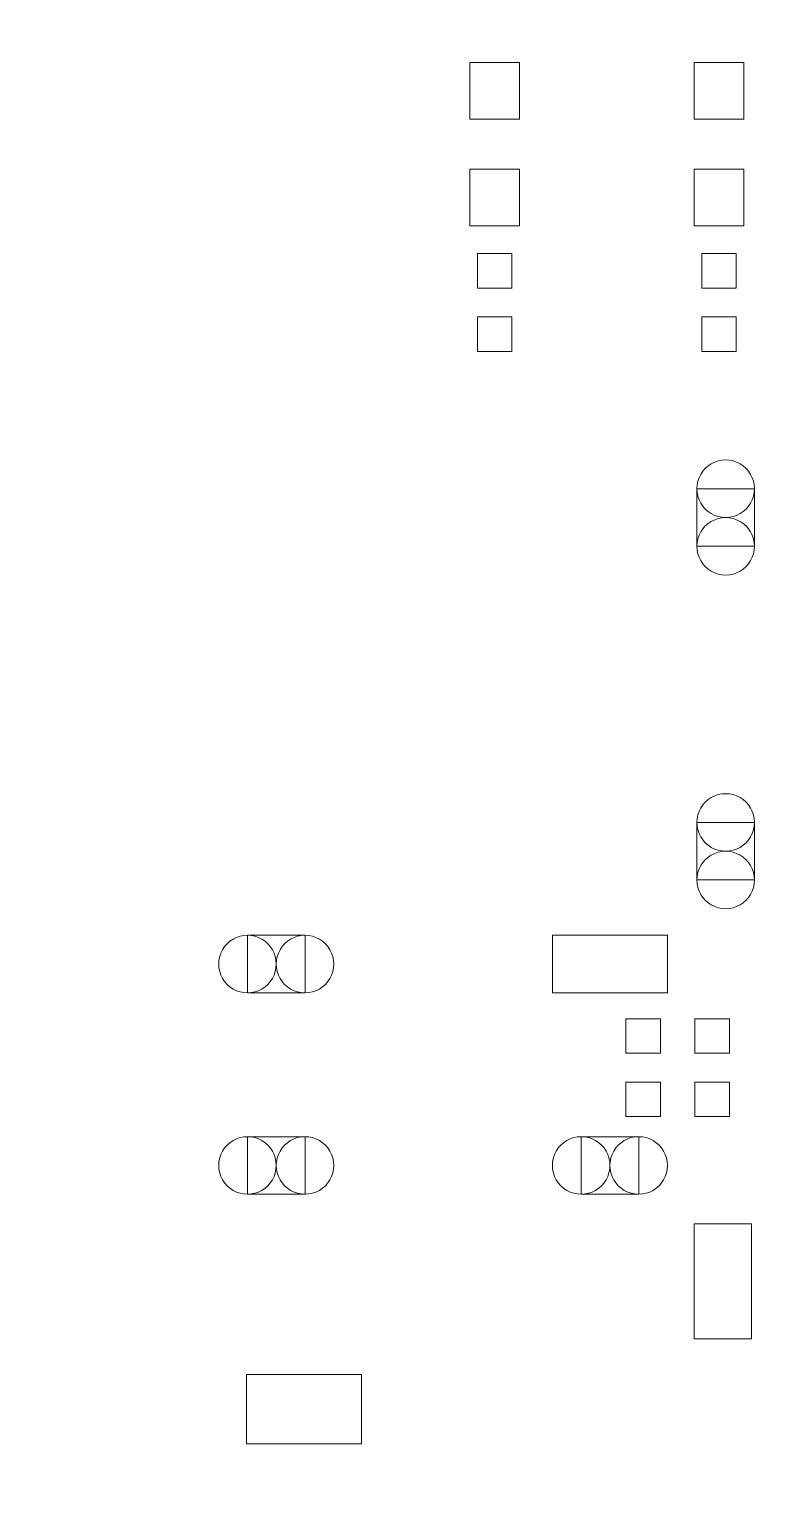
# Model space of a CAD drawing. Header units: millimetres. Extents: x -145 to 117, y -28 to 99.
# Drawn here: x -68.25 to -51.96, y 34.82 to 67 of the extents above; entities that cross this region are included whole.
import ezdxf

# ---------------------------------------------------------------- set-up
doc = ezdxf.new("R2010")
doc.units = ezdxf.units.MM
doc.header["$MEASUREMENT"] = 0
doc.layers.add('bottomstencil', color=7, linetype='Continuous')

msp = doc.modelspace()

# ---------------------------------------------------------------- linework, layer by layer
at = {"layer": 'bottomstencil', "color": 8, "lineweight": 9}
msp.add_open_spline([(-17.5854, 99.4833), (-17.5854, 99.4833), (-144.5854, 99.4833), (-144.5854, 99.4833), (-144.5854, 99.4833), (-144.5854, 99.4833), (-144.5854, -27.5167), (-144.5854, -27.5167), (-144.5854, -27.5167), (-144.5854, -27.5167), (-17.5854, -27.5167), (-17.5854, -27.5167), (-17.5854, -27.5167), (-17.5854, -27.5167), (-17.5854, 99.4833), (-17.5854, 99.4833)], degree=3, knots=[0, 0, 0, 0, 0.2, 0.2, 0.2, 0.2, 0.4, 0.4, 0.4, 0.4, 0.6, 0.6, 0.6, 0.6, 1, 1, 1, 1], dxfattribs=at)
at = {"layer": 'bottomstencil', "lineweight": 9}
for points, knots in [([(-58.5213, 65.0079), (-58.5213, 65.0079), (-58.5213, 66.2576), (-58.5213, 66.2576), (-58.5213, 66.2576), (-58.5213, 66.2576), (-57.4215, 66.2576), (-57.4215, 66.2576), (-57.4215, 66.2576), (-57.4215, 66.2576), (-57.4215, 65.0079), (-57.4215, 65.0079), (-57.4215, 65.0079), (-57.4215, 65.0079), (-58.5213, 65.0079), (-58.5213, 65.0079)], [0, 0, 0, 0, 0.2, 0.2, 0.2, 0.2, 0.4, 0.4, 0.4, 0.4, 0.6, 0.6, 0.6, 0.6, 1, 1, 1, 1]), ([(-53.5683, 65.0079), (-53.5683, 65.0079), (-53.5683, 66.2576), (-53.5683, 66.2576), (-53.5683, 66.2576), (-53.5683, 66.2576), (-52.4685, 66.2576), (-52.4685, 66.2576), (-52.4685, 66.2576), (-52.4685, 66.2576), (-52.4685, 65.0079), (-52.4685, 65.0079), (-52.4685, 65.0079), (-52.4685, 65.0079), (-53.5683, 65.0079), (-53.5683, 65.0079)], [0, 0, 0, 0, 0.2, 0.2, 0.2, 0.2, 0.4, 0.4, 0.4, 0.4, 0.6, 0.6, 0.6, 0.6, 1, 1, 1, 1]), ([(-58.5213, 62.6558), (-58.5213, 62.6558), (-58.5213, 63.9055), (-58.5213, 63.9055), (-58.5213, 63.9055), (-58.5213, 63.9055), (-57.4215, 63.9055), (-57.4215, 63.9055), (-57.4215, 63.9055), (-57.4215, 63.9055), (-57.4215, 62.6558), (-57.4215, 62.6558), (-57.4215, 62.6558), (-57.4215, 62.6558), (-58.5213, 62.6558), (-58.5213, 62.6558)], [0, 0, 0, 0, 0.2, 0.2, 0.2, 0.2, 0.4, 0.4, 0.4, 0.4, 0.6, 0.6, 0.6, 0.6, 1, 1, 1, 1]), ([(-53.5683, 62.6558), (-53.5683, 62.6558), (-53.5683, 63.9055), (-53.5683, 63.9055), (-53.5683, 63.9055), (-53.5683, 63.9055), (-52.4685, 63.9055), (-52.4685, 63.9055), (-52.4685, 63.9055), (-52.4685, 63.9055), (-52.4685, 62.6558), (-52.4685, 62.6558), (-52.4685, 62.6558), (-52.4685, 62.6558), (-53.5683, 62.6558), (-53.5683, 62.6558)], [0, 0, 0, 0, 0.2, 0.2, 0.2, 0.2, 0.4, 0.4, 0.4, 0.4, 0.6, 0.6, 0.6, 0.6, 1, 1, 1, 1]), ([(-58.3524, 61.2817), (-58.3524, 61.2817), (-58.3524, 62.0437), (-58.3524, 62.0437), (-58.3524, 62.0437), (-58.3524, 62.0437), (-57.5904, 62.0437), (-57.5904, 62.0437), (-57.5904, 62.0437), (-57.5904, 62.0437), (-57.5904, 61.2817), (-57.5904, 61.2817), (-57.5904, 61.2817), (-57.5904, 61.2817), (-58.3524, 61.2817), (-58.3524, 61.2817)], [0, 0, 0, 0, 0.2, 0.2, 0.2, 0.2, 0.4, 0.4, 0.4, 0.4, 0.6, 0.6, 0.6, 0.6, 1, 1, 1, 1]), ([(-53.3994, 61.2817), (-53.3994, 61.2817), (-53.3994, 62.0437), (-53.3994, 62.0437), (-53.3994, 62.0437), (-53.3994, 62.0437), (-52.6374, 62.0437), (-52.6374, 62.0437), (-52.6374, 62.0437), (-52.6374, 62.0437), (-52.6374, 61.2817), (-52.6374, 61.2817), (-52.6374, 61.2817), (-52.6374, 61.2817), (-53.3994, 61.2817), (-53.3994, 61.2817)], [0, 0, 0, 0, 0.2, 0.2, 0.2, 0.2, 0.4, 0.4, 0.4, 0.4, 0.6, 0.6, 0.6, 0.6, 1, 1, 1, 1]), ([(-58.3524, 59.8847), (-58.3524, 59.8847), (-58.3524, 60.6467), (-58.3524, 60.6467), (-58.3524, 60.6467), (-58.3524, 60.6467), (-57.5904, 60.6467), (-57.5904, 60.6467), (-57.5904, 60.6467), (-57.5904, 60.6467), (-57.5904, 59.8847), (-57.5904, 59.8847), (-57.5904, 59.8847), (-57.5904, 59.8847), (-58.3524, 59.8847), (-58.3524, 59.8847)], [0, 0, 0, 0, 0.2, 0.2, 0.2, 0.2, 0.4, 0.4, 0.4, 0.4, 0.6, 0.6, 0.6, 0.6, 1, 1, 1, 1]), ([(-53.3994, 59.8847), (-53.3994, 59.8847), (-53.3994, 60.6467), (-53.3994, 60.6467), (-53.3994, 60.6467), (-53.3994, 60.6467), (-52.6374, 60.6467), (-52.6374, 60.6467), (-52.6374, 60.6467), (-52.6374, 60.6467), (-52.6374, 59.8847), (-52.6374, 59.8847), (-52.6374, 59.8847), (-52.6374, 59.8847), (-53.3994, 59.8847), (-53.3994, 59.8847)], [0, 0, 0, 0, 0.2, 0.2, 0.2, 0.2, 0.4, 0.4, 0.4, 0.4, 0.6, 0.6, 0.6, 0.6, 1, 1, 1, 1]), ([(-53.5061, 56.8519), (-53.5061, 57.0788), (-53.385, 57.2884), (-53.1886, 57.4019), (-53.1886, 57.4019), (-52.9921, 57.5153), (-52.75, 57.5153), (-52.5536, 57.4019), (-52.5536, 57.4019), (-52.3571, 57.2884), (-52.2361, 57.0788), (-52.2361, 56.8519)], [0, 0, 0, 0, 0.25, 0.25, 0.25, 0.25, 0.5, 0.5, 0.5, 0.5, 1, 1, 1, 1]), ([(-52.2361, 55.5819), (-52.2361, 55.5819), (-53.5061, 55.5819), (-53.5061, 55.5819), (-53.5061, 55.5819), (-53.5061, 55.5819), (-53.5061, 56.8519), (-53.5061, 56.8519), (-53.5061, 56.8519), (-53.5061, 56.8519), (-52.2361, 56.8519), (-52.2361, 56.8519), (-52.2361, 56.8519), (-52.2361, 56.8519), (-52.2361, 55.5819), (-52.2361, 55.5819)], [0, 0, 0, 0, 0.2, 0.2, 0.2, 0.2, 0.4, 0.4, 0.4, 0.4, 0.6, 0.6, 0.6, 0.6, 1, 1, 1, 1]), ([(-52.2361, 56.8519), (-52.2361, 56.6251), (-52.3571, 56.4154), (-52.5536, 56.302), (-52.5536, 56.302), (-52.75, 56.1886), (-52.9921, 56.1886), (-53.1886, 56.302), (-53.1886, 56.302), (-53.385, 56.4154), (-53.5061, 56.6251), (-53.5061, 56.8519)], [0, 0, 0, 0, 0.25, 0.25, 0.25, 0.25, 0.5, 0.5, 0.5, 0.5, 1, 1, 1, 1]), ([(-52.8711, 56.8519), (-52.8711, 56.8519), (-52.8711, 56.8519), (-52.8711, 56.8519), (-52.8711, 56.8519), (-52.8711, 56.8519), (-52.8711, 56.8519), (-52.8711, 56.8519), (-52.8711, 56.8519), (-52.8711, 56.8519), (-52.8711, 56.8519), (-52.8711, 56.8519)], [0, 0, 0, 0, 0.25, 0.25, 0.25, 0.25, 0.5, 0.5, 0.5, 0.5, 1, 1, 1, 1]), ([(-52.8711, 56.8519), (-52.8711, 56.8519), (-52.8711, 56.8519), (-52.8711, 56.8519), (-52.8711, 56.8519), (-52.8711, 56.8519), (-52.8711, 56.8519), (-52.8711, 56.8519), (-52.8711, 56.8519), (-52.8711, 56.8519), (-52.8711, 56.8519), (-52.8711, 56.8519)], [0, 0, 0, 0, 0.25, 0.25, 0.25, 0.25, 0.5, 0.5, 0.5, 0.5, 1, 1, 1, 1]), ([(-53.5061, 55.5819), (-53.5061, 55.8088), (-53.385, 56.0184), (-53.1886, 56.1319), (-53.1886, 56.1319), (-52.9921, 56.2453), (-52.75, 56.2453), (-52.5536, 56.1319), (-52.5536, 56.1319), (-52.3571, 56.0184), (-52.2361, 55.8088), (-52.2361, 55.5819)], [0, 0, 0, 0, 0.25, 0.25, 0.25, 0.25, 0.5, 0.5, 0.5, 0.5, 1, 1, 1, 1]), ([(-52.2361, 55.5819), (-52.2361, 55.3551), (-52.3571, 55.1454), (-52.5536, 55.032), (-52.5536, 55.032), (-52.75, 54.9186), (-52.9921, 54.9186), (-53.1886, 55.032), (-53.1886, 55.032), (-53.385, 55.1454), (-53.5061, 55.3551), (-53.5061, 55.5819)], [0, 0, 0, 0, 0.25, 0.25, 0.25, 0.25, 0.5, 0.5, 0.5, 0.5, 1, 1, 1, 1]), ([(-52.8711, 55.5819), (-52.8711, 55.5819), (-52.8711, 55.5819), (-52.8711, 55.5819), (-52.8711, 55.5819), (-52.8711, 55.5819), (-52.8711, 55.5819), (-52.8711, 55.5819), (-52.8711, 55.5819), (-52.8711, 55.5819), (-52.8711, 55.5819), (-52.8711, 55.5819)], [0, 0, 0, 0, 0.25, 0.25, 0.25, 0.25, 0.5, 0.5, 0.5, 0.5, 1, 1, 1, 1]), ([(-52.8711, 55.5819), (-52.8711, 55.5819), (-52.8711, 55.5819), (-52.8711, 55.5819), (-52.8711, 55.5819), (-52.8711, 55.5819), (-52.8711, 55.5819), (-52.8711, 55.5819), (-52.8711, 55.5819), (-52.8711, 55.5819), (-52.8711, 55.5819), (-52.8711, 55.5819)], [0, 0, 0, 0, 0.25, 0.25, 0.25, 0.25, 0.5, 0.5, 0.5, 0.5, 1, 1, 1, 1]), ([(-53.5061, 49.4859), (-53.5061, 49.7128), (-53.385, 49.9224), (-53.1886, 50.0359), (-53.1886, 50.0359), (-52.9921, 50.1493), (-52.75, 50.1493), (-52.5536, 50.0359), (-52.5536, 50.0359), (-52.3571, 49.9224), (-52.2361, 49.7128), (-52.2361, 49.4859)], [0, 0, 0, 0, 0.25, 0.25, 0.25, 0.25, 0.5, 0.5, 0.5, 0.5, 1, 1, 1, 1]), ([(-52.2361, 48.2159), (-52.2361, 48.2159), (-53.5061, 48.2159), (-53.5061, 48.2159), (-53.5061, 48.2159), (-53.5061, 48.2159), (-53.5061, 49.4859), (-53.5061, 49.4859), (-53.5061, 49.4859), (-53.5061, 49.4859), (-52.2361, 49.4859), (-52.2361, 49.4859), (-52.2361, 49.4859), (-52.2361, 49.4859), (-52.2361, 48.2159), (-52.2361, 48.2159)], [0, 0, 0, 0, 0.2, 0.2, 0.2, 0.2, 0.4, 0.4, 0.4, 0.4, 0.6, 0.6, 0.6, 0.6, 1, 1, 1, 1]), ([(-52.2361, 49.4859), (-52.2361, 49.2591), (-52.3571, 49.0494), (-52.5536, 48.936), (-52.5536, 48.936), (-52.75, 48.8226), (-52.9921, 48.8226), (-53.1886, 48.936), (-53.1886, 48.936), (-53.385, 49.0494), (-53.5061, 49.2591), (-53.5061, 49.4859)], [0, 0, 0, 0, 0.25, 0.25, 0.25, 0.25, 0.5, 0.5, 0.5, 0.5, 1, 1, 1, 1]), ([(-52.8711, 49.4859), (-52.8711, 49.4859), (-52.8711, 49.4859), (-52.8711, 49.4859), (-52.8711, 49.4859), (-52.8711, 49.4859), (-52.8711, 49.4859), (-52.8711, 49.4859), (-52.8711, 49.4859), (-52.8711, 49.4859), (-52.8711, 49.4859), (-52.8711, 49.4859)], [0, 0, 0, 0, 0.25, 0.25, 0.25, 0.25, 0.5, 0.5, 0.5, 0.5, 1, 1, 1, 1]), ([(-52.8711, 49.4859), (-52.8711, 49.4859), (-52.8711, 49.4859), (-52.8711, 49.4859), (-52.8711, 49.4859), (-52.8711, 49.4859), (-52.8711, 49.4859), (-52.8711, 49.4859), (-52.8711, 49.4859), (-52.8711, 49.4859), (-52.8711, 49.4859), (-52.8711, 49.4859)], [0, 0, 0, 0, 0.25, 0.25, 0.25, 0.25, 0.5, 0.5, 0.5, 0.5, 1, 1, 1, 1]), ([(-53.5061, 48.2159), (-53.5061, 48.4428), (-53.385, 48.6524), (-53.1886, 48.7659), (-53.1886, 48.7659), (-52.9921, 48.8793), (-52.75, 48.8793), (-52.5536, 48.7659), (-52.5536, 48.7659), (-52.3571, 48.6524), (-52.2361, 48.4428), (-52.2361, 48.2159)], [0, 0, 0, 0, 0.25, 0.25, 0.25, 0.25, 0.5, 0.5, 0.5, 0.5, 1, 1, 1, 1]), ([(-52.2361, 48.2159), (-52.2361, 47.9891), (-52.3571, 47.7794), (-52.5536, 47.666), (-52.5536, 47.666), (-52.75, 47.5526), (-52.9921, 47.5526), (-53.1886, 47.666), (-53.1886, 47.666), (-53.385, 47.7794), (-53.5061, 47.9891), (-53.5061, 48.2159)], [0, 0, 0, 0, 0.25, 0.25, 0.25, 0.25, 0.5, 0.5, 0.5, 0.5, 1, 1, 1, 1]), ([(-52.8711, 48.2159), (-52.8711, 48.2159), (-52.8711, 48.2159), (-52.8711, 48.2159), (-52.8711, 48.2159), (-52.8711, 48.2159), (-52.8711, 48.2159), (-52.8711, 48.2159), (-52.8711, 48.2159), (-52.8711, 48.2159), (-52.8711, 48.2159), (-52.8711, 48.2159)], [0, 0, 0, 0, 0.25, 0.25, 0.25, 0.25, 0.5, 0.5, 0.5, 0.5, 1, 1, 1, 1]), ([(-52.8711, 48.2159), (-52.8711, 48.2159), (-52.8711, 48.2159), (-52.8711, 48.2159), (-52.8711, 48.2159), (-52.8711, 48.2159), (-52.8711, 48.2159), (-52.8711, 48.2159), (-52.8711, 48.2159), (-52.8711, 48.2159), (-52.8711, 48.2159), (-52.8711, 48.2159)], [0, 0, 0, 0, 0.25, 0.25, 0.25, 0.25, 0.5, 0.5, 0.5, 0.5, 1, 1, 1, 1]), ([(-64.0623, 46.3592), (-64.0623, 46.5861), (-63.9413, 46.7957), (-63.7448, 46.9091), (-63.7448, 46.9091), (-63.5484, 47.0226), (-63.3063, 47.0226), (-63.1098, 46.9091), (-63.1098, 46.9091), (-62.9134, 46.7957), (-62.7923, 46.5861), (-62.7923, 46.3592)], [0, 0, 0, 0, 0.25, 0.25, 0.25, 0.25, 0.5, 0.5, 0.5, 0.5, 1, 1, 1, 1]), ([(-63.4273, 45.7242), (-63.4273, 45.7242), (-63.4273, 46.9942), (-63.4273, 46.9942), (-63.4273, 46.9942), (-63.4273, 46.9942), (-62.1573, 46.9942), (-62.1573, 46.9942), (-62.1573, 46.9942), (-62.1573, 46.9942), (-62.1573, 45.7242), (-62.1573, 45.7242), (-62.1573, 45.7242), (-62.1573, 45.7242), (-63.4273, 45.7242), (-63.4273, 45.7242)], [0, 0, 0, 0, 0.2, 0.2, 0.2, 0.2, 0.4, 0.4, 0.4, 0.4, 0.6, 0.6, 0.6, 0.6, 1, 1, 1, 1]), ([(-62.7923, 46.3592), (-62.7923, 46.5861), (-62.6713, 46.7957), (-62.4748, 46.9091), (-62.4748, 46.9091), (-62.2784, 47.0226), (-62.0363, 47.0226), (-61.8398, 46.9091), (-61.8398, 46.9091), (-61.6434, 46.7957), (-61.5223, 46.5861), (-61.5223, 46.3592)], [0, 0, 0, 0, 0.25, 0.25, 0.25, 0.25, 0.5, 0.5, 0.5, 0.5, 1, 1, 1, 1]), ([(-56.6963, 45.7242), (-56.6963, 45.7242), (-56.6963, 46.9942), (-56.6963, 46.9942), (-56.6963, 46.9942), (-56.6963, 46.9942), (-54.1563, 46.9942), (-54.1563, 46.9942), (-54.1563, 46.9942), (-54.1563, 46.9942), (-54.1563, 45.7242), (-54.1563, 45.7242), (-54.1563, 45.7242), (-54.1563, 45.7242), (-56.6963, 45.7242), (-56.6963, 45.7242)], [0, 0, 0, 0, 0.2, 0.2, 0.2, 0.2, 0.4, 0.4, 0.4, 0.4, 0.6, 0.6, 0.6, 0.6, 1, 1, 1, 1]), ([(-62.7923, 46.3592), (-62.7923, 46.1323), (-62.9134, 45.9227), (-63.1098, 45.8093), (-63.1098, 45.8093), (-63.3063, 45.6958), (-63.5484, 45.6958), (-63.7448, 45.8093), (-63.7448, 45.8093), (-63.9413, 45.9227), (-64.0623, 46.1323), (-64.0623, 46.3592)], [0, 0, 0, 0, 0.25, 0.25, 0.25, 0.25, 0.5, 0.5, 0.5, 0.5, 1, 1, 1, 1]), ([(-63.4273, 46.3592), (-63.4273, 46.3592), (-63.4273, 46.3592), (-63.4273, 46.3592), (-63.4273, 46.3592), (-63.4273, 46.3592), (-63.4273, 46.3592), (-63.4273, 46.3592), (-63.4273, 46.3592), (-63.4273, 46.3592), (-63.4273, 46.3592), (-63.4273, 46.3592)], [0, 0, 0, 0, 0.25, 0.25, 0.25, 0.25, 0.5, 0.5, 0.5, 0.5, 1, 1, 1, 1]), ([(-63.4273, 46.3592), (-63.4273, 46.3592), (-63.4273, 46.3592), (-63.4273, 46.3592), (-63.4273, 46.3592), (-63.4273, 46.3592), (-63.4273, 46.3592), (-63.4273, 46.3592), (-63.4273, 46.3592), (-63.4273, 46.3592), (-63.4273, 46.3592), (-63.4273, 46.3592)], [0, 0, 0, 0, 0.25, 0.25, 0.25, 0.25, 0.5, 0.5, 0.5, 0.5, 1, 1, 1, 1]), ([(-61.5223, 46.3592), (-61.5223, 46.1323), (-61.6434, 45.9227), (-61.8398, 45.8093), (-61.8398, 45.8093), (-62.0363, 45.6958), (-62.2784, 45.6958), (-62.4748, 45.8093), (-62.4748, 45.8093), (-62.6713, 45.9227), (-62.7923, 46.1323), (-62.7923, 46.3592)], [0, 0, 0, 0, 0.25, 0.25, 0.25, 0.25, 0.5, 0.5, 0.5, 0.5, 1, 1, 1, 1]), ([(-62.1573, 46.3592), (-62.1573, 46.3592), (-62.1573, 46.3592), (-62.1573, 46.3592), (-62.1573, 46.3592), (-62.1573, 46.3592), (-62.1573, 46.3592), (-62.1573, 46.3592), (-62.1573, 46.3592), (-62.1573, 46.3592), (-62.1573, 46.3592), (-62.1573, 46.3592)], [0, 0, 0, 0, 0.25, 0.25, 0.25, 0.25, 0.5, 0.5, 0.5, 0.5, 1, 1, 1, 1]), ([(-62.1573, 46.3592), (-62.1573, 46.3592), (-62.1573, 46.3592), (-62.1573, 46.3592), (-62.1573, 46.3592), (-62.1573, 46.3592), (-62.1573, 46.3592), (-62.1573, 46.3592), (-62.1573, 46.3592), (-62.1573, 46.3592), (-62.1573, 46.3592), (-62.1573, 46.3592)], [0, 0, 0, 0, 0.25, 0.25, 0.25, 0.25, 0.5, 0.5, 0.5, 0.5, 1, 1, 1, 1]), ([(-55.0758, 44.3907), (-55.0758, 44.3907), (-55.0758, 45.1527), (-55.0758, 45.1527), (-55.0758, 45.1527), (-55.0758, 45.1527), (-54.3138, 45.1527), (-54.3138, 45.1527), (-54.3138, 45.1527), (-54.3138, 45.1527), (-54.3138, 44.3907), (-54.3138, 44.3907), (-54.3138, 44.3907), (-54.3138, 44.3907), (-55.0758, 44.3907), (-55.0758, 44.3907)], [0, 0, 0, 0, 0.2, 0.2, 0.2, 0.2, 0.4, 0.4, 0.4, 0.4, 0.6, 0.6, 0.6, 0.6, 1, 1, 1, 1]), ([(-53.5518, 44.3907), (-53.5518, 44.3907), (-53.5518, 45.1527), (-53.5518, 45.1527), (-53.5518, 45.1527), (-53.5518, 45.1527), (-52.7898, 45.1527), (-52.7898, 45.1527), (-52.7898, 45.1527), (-52.7898, 45.1527), (-52.7898, 44.3907), (-52.7898, 44.3907), (-52.7898, 44.3907), (-52.7898, 44.3907), (-53.5518, 44.3907), (-53.5518, 44.3907)], [0, 0, 0, 0, 0.2, 0.2, 0.2, 0.2, 0.4, 0.4, 0.4, 0.4, 0.6, 0.6, 0.6, 0.6, 1, 1, 1, 1]), ([(-55.0758, 42.9937), (-55.0758, 42.9937), (-55.0758, 43.7557), (-55.0758, 43.7557), (-55.0758, 43.7557), (-55.0758, 43.7557), (-54.3138, 43.7557), (-54.3138, 43.7557), (-54.3138, 43.7557), (-54.3138, 43.7557), (-54.3138, 42.9937), (-54.3138, 42.9937), (-54.3138, 42.9937), (-54.3138, 42.9937), (-55.0758, 42.9937), (-55.0758, 42.9937)], [0, 0, 0, 0, 0.2, 0.2, 0.2, 0.2, 0.4, 0.4, 0.4, 0.4, 0.6, 0.6, 0.6, 0.6, 1, 1, 1, 1]), ([(-53.5518, 42.9937), (-53.5518, 42.9937), (-53.5518, 43.7557), (-53.5518, 43.7557), (-53.5518, 43.7557), (-53.5518, 43.7557), (-52.7898, 43.7557), (-52.7898, 43.7557), (-52.7898, 43.7557), (-52.7898, 43.7557), (-52.7898, 42.9937), (-52.7898, 42.9937), (-52.7898, 42.9937), (-52.7898, 42.9937), (-53.5518, 42.9937), (-53.5518, 42.9937)], [0, 0, 0, 0, 0.2, 0.2, 0.2, 0.2, 0.4, 0.4, 0.4, 0.4, 0.6, 0.6, 0.6, 0.6, 1, 1, 1, 1]), ([(-64.0623, 41.9142), (-64.0623, 42.1411), (-63.9413, 42.3507), (-63.7448, 42.4641), (-63.7448, 42.4641), (-63.5484, 42.5776), (-63.3063, 42.5776), (-63.1098, 42.4641), (-63.1098, 42.4641), (-62.9134, 42.3507), (-62.7923, 42.1411), (-62.7923, 41.9142)], [0, 0, 0, 0, 0.25, 0.25, 0.25, 0.25, 0.5, 0.5, 0.5, 0.5, 1, 1, 1, 1]), ([(-63.4273, 41.2792), (-63.4273, 41.2792), (-63.4273, 42.5492), (-63.4273, 42.5492), (-63.4273, 42.5492), (-63.4273, 42.5492), (-62.1573, 42.5492), (-62.1573, 42.5492), (-62.1573, 42.5492), (-62.1573, 42.5492), (-62.1573, 41.2792), (-62.1573, 41.2792), (-62.1573, 41.2792), (-62.1573, 41.2792), (-63.4273, 41.2792), (-63.4273, 41.2792)], [0, 0, 0, 0, 0.2, 0.2, 0.2, 0.2, 0.4, 0.4, 0.4, 0.4, 0.6, 0.6, 0.6, 0.6, 1, 1, 1, 1]), ([(-62.7923, 41.9142), (-62.7923, 42.1411), (-62.6713, 42.3507), (-62.4748, 42.4641), (-62.4748, 42.4641), (-62.2784, 42.5776), (-62.0363, 42.5776), (-61.8398, 42.4641), (-61.8398, 42.4641), (-61.6434, 42.3507), (-61.5223, 42.1411), (-61.5223, 41.9142)], [0, 0, 0, 0, 0.25, 0.25, 0.25, 0.25, 0.5, 0.5, 0.5, 0.5, 1, 1, 1, 1]), ([(-56.6963, 41.9142), (-56.6963, 42.1411), (-56.5753, 42.3507), (-56.3788, 42.4641), (-56.3788, 42.4641), (-56.1824, 42.5776), (-55.9403, 42.5776), (-55.7438, 42.4641), (-55.7438, 42.4641), (-55.5474, 42.3507), (-55.4263, 42.1411), (-55.4263, 41.9142)], [0, 0, 0, 0, 0.25, 0.25, 0.25, 0.25, 0.5, 0.5, 0.5, 0.5, 1, 1, 1, 1]), ([(-56.0613, 41.2792), (-56.0613, 41.2792), (-56.0613, 42.5492), (-56.0613, 42.5492), (-56.0613, 42.5492), (-56.0613, 42.5492), (-54.7913, 42.5492), (-54.7913, 42.5492), (-54.7913, 42.5492), (-54.7913, 42.5492), (-54.7913, 41.2792), (-54.7913, 41.2792), (-54.7913, 41.2792), (-54.7913, 41.2792), (-56.0613, 41.2792), (-56.0613, 41.2792)], [0, 0, 0, 0, 0.2, 0.2, 0.2, 0.2, 0.4, 0.4, 0.4, 0.4, 0.6, 0.6, 0.6, 0.6, 1, 1, 1, 1]), ([(-55.4263, 41.9142), (-55.4263, 42.1411), (-55.3053, 42.3507), (-55.1088, 42.4641), (-55.1088, 42.4641), (-54.9124, 42.5776), (-54.6703, 42.5776), (-54.4738, 42.4641), (-54.4738, 42.4641), (-54.2774, 42.3507), (-54.1563, 42.1411), (-54.1563, 41.9142)], [0, 0, 0, 0, 0.25, 0.25, 0.25, 0.25, 0.5, 0.5, 0.5, 0.5, 1, 1, 1, 1]), ([(-62.7923, 41.9142), (-62.7923, 41.6873), (-62.9134, 41.4777), (-63.1098, 41.3643), (-63.1098, 41.3643), (-63.3063, 41.2508), (-63.5484, 41.2508), (-63.7448, 41.3643), (-63.7448, 41.3643), (-63.9413, 41.4777), (-64.0623, 41.6873), (-64.0623, 41.9142)], [0, 0, 0, 0, 0.25, 0.25, 0.25, 0.25, 0.5, 0.5, 0.5, 0.5, 1, 1, 1, 1]), ([(-63.4273, 41.9142), (-63.4273, 41.9142), (-63.4273, 41.9142), (-63.4273, 41.9142), (-63.4273, 41.9142), (-63.4273, 41.9142), (-63.4273, 41.9142), (-63.4273, 41.9142), (-63.4273, 41.9142), (-63.4273, 41.9142), (-63.4273, 41.9142), (-63.4273, 41.9142)], [0, 0, 0, 0, 0.25, 0.25, 0.25, 0.25, 0.5, 0.5, 0.5, 0.5, 1, 1, 1, 1]), ([(-63.4273, 41.9142), (-63.4273, 41.9142), (-63.4273, 41.9142), (-63.4273, 41.9142), (-63.4273, 41.9142), (-63.4273, 41.9142), (-63.4273, 41.9142), (-63.4273, 41.9142), (-63.4273, 41.9142), (-63.4273, 41.9142), (-63.4273, 41.9142), (-63.4273, 41.9142)], [0, 0, 0, 0, 0.25, 0.25, 0.25, 0.25, 0.5, 0.5, 0.5, 0.5, 1, 1, 1, 1]), ([(-61.5223, 41.9142), (-61.5223, 41.6873), (-61.6434, 41.4777), (-61.8398, 41.3643), (-61.8398, 41.3643), (-62.0363, 41.2508), (-62.2784, 41.2508), (-62.4748, 41.3643), (-62.4748, 41.3643), (-62.6713, 41.4777), (-62.7923, 41.6873), (-62.7923, 41.9142)], [0, 0, 0, 0, 0.25, 0.25, 0.25, 0.25, 0.5, 0.5, 0.5, 0.5, 1, 1, 1, 1]), ([(-62.1573, 41.9142), (-62.1573, 41.9142), (-62.1573, 41.9142), (-62.1573, 41.9142), (-62.1573, 41.9142), (-62.1573, 41.9142), (-62.1573, 41.9142), (-62.1573, 41.9142), (-62.1573, 41.9142), (-62.1573, 41.9142), (-62.1573, 41.9142), (-62.1573, 41.9142)], [0, 0, 0, 0, 0.25, 0.25, 0.25, 0.25, 0.5, 0.5, 0.5, 0.5, 1, 1, 1, 1]), ([(-62.1573, 41.9142), (-62.1573, 41.9142), (-62.1573, 41.9142), (-62.1573, 41.9142), (-62.1573, 41.9142), (-62.1573, 41.9142), (-62.1573, 41.9142), (-62.1573, 41.9142), (-62.1573, 41.9142), (-62.1573, 41.9142), (-62.1573, 41.9142), (-62.1573, 41.9142)], [0, 0, 0, 0, 0.25, 0.25, 0.25, 0.25, 0.5, 0.5, 0.5, 0.5, 1, 1, 1, 1]), ([(-55.4263, 41.9142), (-55.4263, 41.6873), (-55.5474, 41.4777), (-55.7438, 41.3643), (-55.7438, 41.3643), (-55.9403, 41.2508), (-56.1824, 41.2508), (-56.3788, 41.3643), (-56.3788, 41.3643), (-56.5753, 41.4777), (-56.6963, 41.6873), (-56.6963, 41.9142)], [0, 0, 0, 0, 0.25, 0.25, 0.25, 0.25, 0.5, 0.5, 0.5, 0.5, 1, 1, 1, 1]), ([(-56.0613, 41.9142), (-56.0613, 41.9142), (-56.0613, 41.9142), (-56.0613, 41.9142), (-56.0613, 41.9142), (-56.0613, 41.9142), (-56.0613, 41.9142), (-56.0613, 41.9142), (-56.0613, 41.9142), (-56.0613, 41.9142), (-56.0613, 41.9142), (-56.0613, 41.9142)], [0, 0, 0, 0, 0.25, 0.25, 0.25, 0.25, 0.5, 0.5, 0.5, 0.5, 1, 1, 1, 1]), ([(-56.0613, 41.9142), (-56.0613, 41.9142), (-56.0613, 41.9142), (-56.0613, 41.9142), (-56.0613, 41.9142), (-56.0613, 41.9142), (-56.0613, 41.9142), (-56.0613, 41.9142), (-56.0613, 41.9142), (-56.0613, 41.9142), (-56.0613, 41.9142), (-56.0613, 41.9142)], [0, 0, 0, 0, 0.25, 0.25, 0.25, 0.25, 0.5, 0.5, 0.5, 0.5, 1, 1, 1, 1]), ([(-54.1563, 41.9142), (-54.1563, 41.6873), (-54.2774, 41.4777), (-54.4738, 41.3643), (-54.4738, 41.3643), (-54.6703, 41.2508), (-54.9124, 41.2508), (-55.1088, 41.3643), (-55.1088, 41.3643), (-55.3053, 41.4777), (-55.4263, 41.6873), (-55.4263, 41.9142)], [0, 0, 0, 0, 0.25, 0.25, 0.25, 0.25, 0.5, 0.5, 0.5, 0.5, 1, 1, 1, 1]), ([(-54.7913, 41.9142), (-54.7913, 41.9142), (-54.7913, 41.9142), (-54.7913, 41.9142), (-54.7913, 41.9142), (-54.7913, 41.9142), (-54.7913, 41.9142), (-54.7913, 41.9142), (-54.7913, 41.9142), (-54.7913, 41.9142), (-54.7913, 41.9142), (-54.7913, 41.9142)], [0, 0, 0, 0, 0.25, 0.25, 0.25, 0.25, 0.5, 0.5, 0.5, 0.5, 1, 1, 1, 1]), ([(-54.7913, 41.9142), (-54.7913, 41.9142), (-54.7913, 41.9142), (-54.7913, 41.9142), (-54.7913, 41.9142), (-54.7913, 41.9142), (-54.7913, 41.9142), (-54.7913, 41.9142), (-54.7913, 41.9142), (-54.7913, 41.9142), (-54.7913, 41.9142), (-54.7913, 41.9142)], [0, 0, 0, 0, 0.25, 0.25, 0.25, 0.25, 0.5, 0.5, 0.5, 0.5, 1, 1, 1, 1]), ([(-53.5696, 38.089), (-53.5696, 38.089), (-53.5696, 40.629), (-53.5696, 40.629), (-53.5696, 40.629), (-53.5696, 40.629), (-52.2996, 40.629), (-52.2996, 40.629), (-52.2996, 40.629), (-52.2996, 40.629), (-52.2996, 38.089), (-52.2996, 38.089), (-52.2996, 38.089), (-52.2996, 38.089), (-53.5696, 38.089), (-53.5696, 38.089)], [0, 0, 0, 0, 0.2, 0.2, 0.2, 0.2, 0.4, 0.4, 0.4, 0.4, 0.6, 0.6, 0.6, 0.6, 1, 1, 1, 1]), ([(-63.4502, 35.7725), (-63.4502, 35.7725), (-63.4502, 37.2965), (-63.4502, 37.2965), (-63.4502, 37.2965), (-63.4502, 37.2965), (-60.9102, 37.2965), (-60.9102, 37.2965), (-60.9102, 37.2965), (-60.9102, 37.2965), (-60.9102, 35.7725), (-60.9102, 35.7725), (-60.9102, 35.7725), (-60.9102, 35.7725), (-63.4502, 35.7725), (-63.4502, 35.7725)], [0, 0, 0, 0, 0.2, 0.2, 0.2, 0.2, 0.4, 0.4, 0.4, 0.4, 0.6, 0.6, 0.6, 0.6, 1, 1, 1, 1])]:
    msp.add_open_spline(points, degree=3, knots=knots, dxfattribs=at)

doc.saveas('drawing.dxf')
